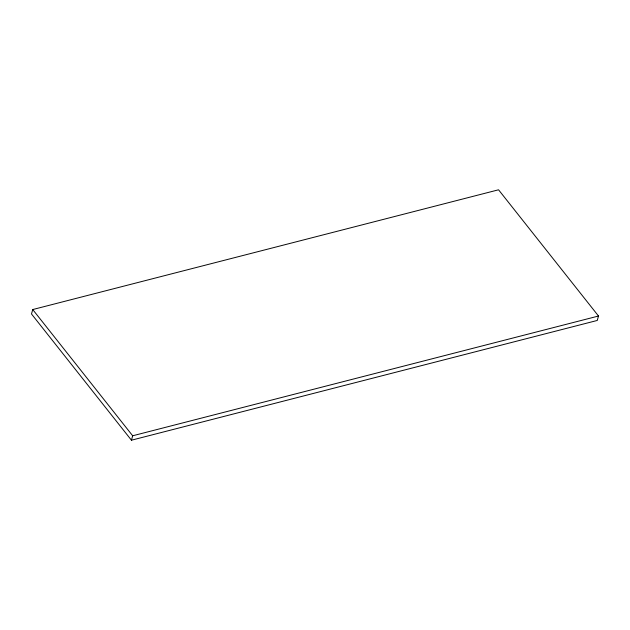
<?xml version="1.0" encoding="UTF-8"?>
<svg xmlns="http://www.w3.org/2000/svg" width="630" height="630" viewBox="0 0 630 630"><rect width="100%" height="100%" fill="white"/><g stroke="black" fill="none" stroke-linecap="round" stroke-linejoin="round"><path stroke-width="0.94" d="M32.729 309.55L31.5 313.976L131.442 440.205L597.272 320.45L598.5 316.024L498.558 189.795L32.729 309.55L132.67 435.779L131.442 440.205M132.67 435.779L598.5 316.024"/></g></svg>
